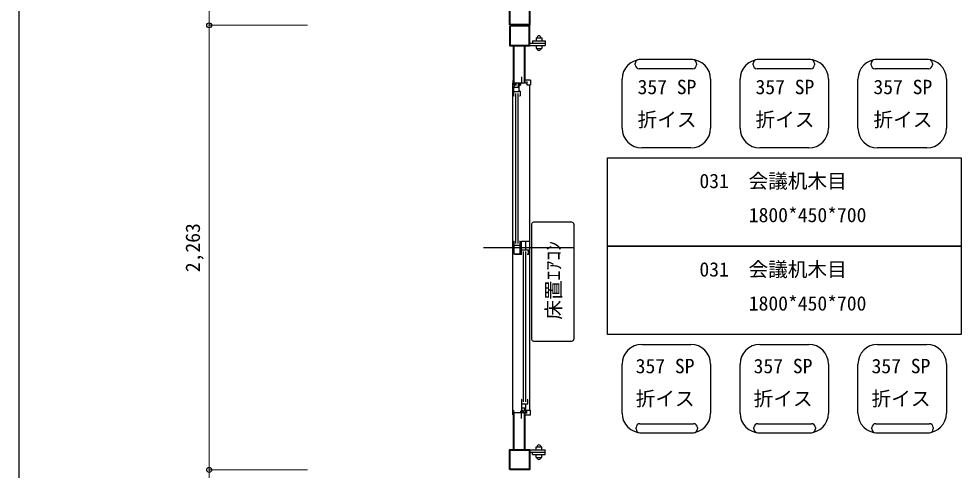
# Model space of a CAD drawing. Units: millimetres, scale not verified. Extents: x -9739 to 9926, y -7024 to 6958.
# Drawn here: x -9739 to -4945, y -3269 to -972 of the extents above; entities that cross this region are included whole.
import ezdxf
from ezdxf.enums import TextEntityAlignment as Align

# ---------------------------------------------------------------- set-up
doc = ezdxf.new("R2010")
doc.units = ezdxf.units.MM
doc.header["$LTSCALE"] = 50
doc.header["$PDMODE"] = 32
doc.header["$PDSIZE"] = 25
for name, color, linetype, lineweight in [('0-0', 7, 'Continuous', 25), ('0-1', 7, 'Continuous', 25), ('0-3', 7, 'Continuous', 25), ('0-4', 7, 'Continuous', 25)]:
    doc.layers.add(name, color=color, linetype=linetype, lineweight=lineweight)
doc.styles.add('ＭＳ ゴシック', font='')
doc.styles.get('ＭＳ ゴシック').set_extended_font_data('MS Gothic')

msp = doc.modelspace()

# ---------------------------------------------------------------- linework, layer by layer
at = {"layer": '0-0'}
msp.add_line((-9739.2, 6958.36), (-9739.2, -6317.92), dxfattribs=at)
at = {"layer": '0-1', "color": 4, "lineweight": 18}
for p, q in [((-8770.72, -1004.8), (-8770.72, 1258.2)), ((-8770.72, -1004.8), (-8270.72, -1004.8)), ((-8770.72, -3267.8), (-8770.72, -1004.8)), ((-8770.72, -1004.8), (-8270.72, -1004.8)), ((-8770.72, -3267.8), (-8270.72, -3267.8)), ((-8770.72, -5528.3), (-8770.72, -3267.8)), ((-8770.72, -3267.8), (-8270.72, -3267.8))]:
    msp.add_line(p, q, dxfattribs=at)
at = {"layer": '0-1'}
for p, q in [((-7140.72, -1095.3), (-7060.72, -1095.3)), ((-7125.72, -1083.3), (-7060.72, -1083.3)), ((-7125.72, -1083.3), (-7125.72, -1095.3)), ((-7107.22, -1068.3), (-7079.22, -1068.3)), ((-7107.22, -1068.3), (-7107.22, -1083.3)), ((-7079.22, -1068.3), (-7079.22, -1083.3)), ((-7060.72, -1083.3), (-7060.72, -1107.3)), ((-7140.72, -1107.3), (-7060.72, -1107.3)), ((-7107.22, -1107.3), (-7107.22, -1122.3)), ((-7107.22, -1122.3), (-7079.22, -1122.3)), ((-7079.22, -1107.3), (-7079.22, -1122.3)), ((-7182.47, -1266.3), (-7182.47, -1297.3)), ((-7182.47, -1291.3), (-7179.47, -1291.3)), ((-7135.72, -1283.3), (-7165.72, -1283.3)), ((-7155.47, -1291.3), (-7155.47, -1308.3)), ((-7135.72, -1283.3), (-7135.72, -1308.3)), ((-7228.47, -1300.8), (-7224.97, -1297.3)), ((-7228.47, -1300.8), (-7228.47, -2971.8)), ((-7221.22, -1297.3), (-7221.22, -1307.3)), ((-7221.22, -1307.3), (-7219.72, -1307.3)), ((-7216.72, -1307.36), (-7220.72, -1318.29)), ((-7220.72, -1363.3), (-7220.72, -1318.29)), ((-7220.72, -1320), (-7195.22, -1320)), ((-7220.72, -1341.75), (-7195.22, -1341.75)), ((-7216.72, -1307.36), (-7216.72, -1300.3)), ((-7216.72, -1300.3), (-7213.72, -1300.3)), ((-7216.72, -1307.3), (-7213.72, -1307.3)), ((-7213.72, -1300.3), (-7213.72, -1302.3)), ((-7213.72, -1305.3), (-7213.72, -1307.3)), ((-7209.22, -1305.28), (-7209.22, -1297.3)), ((-7208.72, -1310.3), (-7209.22, -1305.31)), ((-7199.42, -1303.3), (-7199.42, -1320)), ((-7199.42, -1303.3), (-7195.22, -1303.3)), ((-7195.22, -1303.3), (-7195.22, -1341.75)), ((-7195.22, -1318.3), (-7195.22, -1340.8)), ((-7190.22, -1340.8), (-7195.22, -1340.8)), ((-7191.72, -1297.3), (-7191.72, -1309.8)), ((-7191.72, -1309.8), (-7187.72, -1309.8)), ((-7187.72, -1297.3), (-7187.72, -1309.8)), ((-7155.47, -1308.3), (-7140.47, -1308.3)), ((-7140.47, -1308.3), (-7140.47, -2964.3)), ((-7140.47, -1308.3), (-7135.72, -1308.3)), ((-7220.72, -1363.3), (-7218.72, -1363.3)), ((-7211.72, -1351.3), (-7211.72, -2115.8)), ((-7199.72, -1351.3), (-7199.72, -2115.8)), ((-7191.32, -1363.3), (-7192.72, -1363.3)), ((-7192.42, -1363.3), (-7189.22, -1363.3)), ((-7220.72, -2103.8), (-7220.72, -2168.8)), ((-7220.72, -2103.8), (-7218.72, -2103.8)), ((-7191.32, -2103.8), (-7192.72, -2103.8)), ((-7192.42, -2103.8), (-7189.22, -2103.8)), ((-7189.22, -2168.8), (-7189.22, -2103.8)), ((-7181.72, -2103.8), (-7140.22, -2103.8)), ((-7181.72, -2168.8), (-7181.72, -2103.8)), ((-7161.97, -2103.8), (-7161.97, -2147.8)), ((-7140.22, -2168.8), (-7140.22, -2103.8)), ((-7375.15, -2136.3), (-6915.13, -2136.3)), ((-7189.22, -2125.6), (-7220.72, -2125.6)), ((-7187.32, -2160.8), (-7187.32, -2152.5)), ((-7181.72, -2152.5), (-7187.32, -2152.5)), ((-7183.72, -2155.8), (-7183.72, -2168.8)), ((-7181.72, -2147.8), (-7146.52, -2147.8)), ((-7172.72, -2156.8), (-7172.72, -2921.3)), ((-7160.72, -2156.8), (-7160.72, -2921.3)), ((-7146.52, -2168.8), (-7146.52, -2147.8)), ((-7183.72, -2168.8), (-7220.72, -2168.8)), ((-7215.42, -2168.8), (-7184.22, -2168.8)), ((-7181.72, -2168.8), (-7179.72, -2168.8)), ((-7153.72, -2168.8), (-7140.22, -2168.8)), ((-7181.72, -2909.3), (-7181.72, -2972.3)), ((-7179.72, -2909.3), (-7181.72, -2909.3)), ((-7152.32, -2909.3), (-7153.72, -2909.3)), ((-7153.42, -2909.3), (-7150.22, -2909.3)), ((-7150.22, -2931.8), (-7150.22, -2909.3)), ((-7228.47, -2971.8), (-7224.97, -2975.3)), ((-7185.62, -2975.3), (-7185.62, -2967.3)), ((-7181.72, -2930.85), (-7160.22, -2930.85)), ((-7181.72, -2952.05), (-7160.22, -2952.05)), ((-7181.72, -2965.3), (-7178.72, -2965.3)), ((-7181.72, -2972.3), (-7178.72, -2972.3)), ((-7178.72, -2967.3), (-7178.72, -2965.3)), ((-7178.72, -2972.3), (-7178.72, -2970.3)), ((-7174.22, -2967.3), (-7173.72, -2962.3)), ((-7174.22, -2967.3), (-7174.22, -2975.3)), ((-7164.42, -2969.3), (-7164.42, -2952.05)), ((-7164.42, -2969.3), (-7160.22, -2969.3)), ((-7160.22, -2969.3), (-7160.22, -2930.85)), ((-7160.22, -2931.8), (-7150.22, -2931.8)), ((-7155.47, -2981.3), (-7155.47, -2964.3)), ((-7155.47, -2964.3), (-7140.47, -2964.3)), ((-7140.47, -2964.3), (-7135.72, -2964.3)), ((-7135.72, -2989.3), (-7135.72, -2964.3)), ((-7225.47, -2986.6), (-7225.47, -2975.3)), ((-7225.47, -2975.3), (-7155.47, -2975.3)), ((-7182.47, -3006.3), (-7182.47, -2975.3)), ((-7182.47, -2981.3), (-7179.47, -2981.3)), ((-7135.72, -2989.3), (-7165.72, -2989.3)), ((-7107.22, -3150.3), (-7079.22, -3150.3)), ((-7107.22, -3165.3), (-7107.22, -3150.3)), ((-7079.22, -3165.3), (-7079.22, -3150.3)), ((-7140.72, -3165.3), (-7060.72, -3165.3)), ((-7140.72, -3177.3), (-7060.72, -3177.3)), ((-7125.72, -3189.3), (-7125.72, -3177.3)), ((-7125.72, -3189.3), (-7060.72, -3189.3)), ((-7107.22, -3204.3), (-7107.22, -3189.3)), ((-7107.22, -3204.3), (-7079.22, -3204.3)), ((-7079.22, -3204.3), (-7079.22, -3189.3)), ((-7060.72, -3189.3), (-7060.72, -3165.3))]:
    msp.add_line(p, q, dxfattribs=at)
at = {"layer": '0-1', "color": 2, "lineweight": 40}
for p, q in [((-7220.72, -1297.3), (-7220.72, -1107.3)), ((-7165.72, -1297.3), (-7165.72, -1107.3)), ((-7220.72, -3165.3), (-7220.72, -2975.3)), ((-7165.72, -3165.3), (-7165.72, -2975.3))]:
    msp.add_line(p, q, dxfattribs=at)
for points in [[(-7240.72, -1002.3), (-7240.72, -902.3), (-7140.72, -902.3), (-7140.72, -1002.3)], [(-7240.72, -1007.3), (-7240.72, -1107.3), (-7140.72, -1107.3), (-7140.72, -1007.3)], [(-7240.72, -3265.3), (-7240.72, -3165.3), (-7140.72, -3165.3), (-7140.72, -3265.3)]]:
    msp.add_lwpolyline(points, close=True, dxfattribs=at)
at = {"layer": '0-1'}
for points in [[(-7225.47, -1286), (-7225.47, -1297.3), (-7155.47, -1297.3)], [(-7194.72, -1340.8), (-7189.22, -1340.8), (-7189.22, -1363.3)], [(-7221.22, -2975.3), (-7221.22, -2965.3), (-7219.72, -2965.3)]]:
    msp.add_lwpolyline(points, dxfattribs=at)
for centre, radius, start, end in [((-7093.22, -1068.3), 10, 0, 180), ((-7093.22, -1122.3), 10, 180, 0), ((-7208.92, -1305.28), 0.3, 180, 185.71059), ((-7093.22, -3150.3), 10, 0, 180), ((-7093.22, -3204.3), 10, 179.99998, 359.99998)]:
    msp.add_arc(centre, radius, start, end, dxfattribs=at)
at = {"layer": '0-1', "color": 4}
for p in [(-8770.72, -1004.8), (-8770.72, -1004.8), (-8770.72, -3267.8)]:
    msp.add_point(p, dxfattribs=at)
at = {"layer": '0-3'}
for p, q in [((-6925.55, -2007.23), (-7120.55, -2007.23)), ((-7130.55, -2017.23), (-7130.55, -2602.23)), ((-6915.55, -2017.23), (-6915.55, -2602.23)), ((-7120.55, -2612.23), (-6925.55, -2612.23))]:
    msp.add_line(p, q, dxfattribs=at)
for centre, start, end in [((-7120.55, -2017.23), 90, 180), ((-6925.55, -2017.23), 0, 90), ((-7120.55, -2602.23), 180, 270), ((-6925.55, -2602.23), 270, 0)]:
    msp.add_arc(centre, 10, start, end, dxfattribs=at)
at = {"layer": '0-4'}
for p, q in [((-6311.01, -1178.99), (-6583.28, -1178.99)), ((-5711.01, -1178.99), (-5983.28, -1178.99)), ((-5111.01, -1178.99), (-5383.28, -1178.99)), ((-6603.28, -1205.56), (-6603.28, -1198.99)), ((-6311.01, -1225.56), (-6583.28, -1225.56)), ((-6291.01, -1198.99), (-6291.01, -1205.56)), ((-6003.28, -1205.56), (-6003.28, -1198.99)), ((-5711.01, -1225.56), (-5983.28, -1225.56)), ((-5691.01, -1198.99), (-5691.01, -1205.56)), ((-5403.28, -1205.56), (-5403.28, -1198.99)), ((-5111.01, -1225.56), (-5383.28, -1225.56)), ((-5091.01, -1198.99), (-5091.01, -1205.56)), ((-6670.03, -1528.99), (-6670.03, -1278.99)), ((-6220.03, -1278.99), (-6220.03, -1528.99)), ((-6070.03, -1528.99), (-6070.03, -1278.99)), ((-5620.03, -1278.99), (-5620.03, -1528.99)), ((-5470.03, -1528.99), (-5470.03, -1278.99)), ((-5020.03, -1278.99), (-5020.03, -1528.99)), ((-6320.04, -1628.99), (-6570.04, -1628.99)), ((-5720.04, -1628.99), (-5970.04, -1628.99)), ((-5120.04, -1628.99), (-5370.04, -1628.99)), ((-6570.03, -2628.99), (-6320.03, -2628.99)), ((-5970.03, -2628.99), (-5720.03, -2628.99)), ((-5370.03, -2628.99), (-5120.03, -2628.99)), ((-6670.03, -2978.99), (-6670.03, -2728.99)), ((-6220.03, -2728.99), (-6220.03, -2978.99)), ((-6070.03, -2978.99), (-6070.03, -2728.99)), ((-5620.03, -2728.99), (-5620.03, -2978.99)), ((-5470.03, -2978.99), (-5470.03, -2728.99)), ((-5020.03, -2728.99), (-5020.03, -2978.99)), ((-6599.06, -3058.99), (-6599.06, -3052.42)), ((-6579.06, -3032.42), (-6306.79, -3032.42)), ((-6286.79, -3052.42), (-6286.79, -3058.99)), ((-5999.06, -3058.99), (-5999.06, -3052.42)), ((-5979.06, -3032.42), (-5706.79, -3032.42)), ((-5686.79, -3052.42), (-5686.79, -3058.99)), ((-5399.06, -3058.99), (-5399.06, -3052.42)), ((-5379.06, -3032.42), (-5106.79, -3032.42)), ((-5086.79, -3052.42), (-5086.79, -3058.99)), ((-6579.06, -3078.99), (-6306.79, -3078.99)), ((-5979.06, -3078.99), (-5706.79, -3078.99)), ((-5379.06, -3078.99), (-5106.79, -3078.99))]:
    msp.add_line(p, q, dxfattribs=at)
for points in [[(-6745.03, -2128.99), (-6745.03, -1678.99), (-4945.03, -1678.99), (-4945.03, -2128.99)], [(-6745.03, -2578.99), (-6745.03, -2128.99), (-4945.03, -2128.99), (-4945.03, -2578.99)]]:
    msp.add_lwpolyline(points, close=True, dxfattribs=at)
for centre, radius, start, end in [((-6570.04, -1278.99), 100, 90, 180), ((-6583.28, -1198.99), 20, 90, 180), ((-6320.04, -1278.99), 100, 0, 90), ((-6311.01, -1198.99), 20, 0, 90), ((-5970.04, -1278.99), 100, 90, 180), ((-5983.28, -1198.99), 20, 90, 180), ((-5720.04, -1278.99), 100, 0, 90), ((-5711.01, -1198.99), 20, 0, 90), ((-5370.04, -1278.99), 100, 90, 180), ((-5383.28, -1198.99), 20, 90, 180), ((-5120.04, -1278.99), 100, 0, 90), ((-5111.01, -1198.99), 20, 0, 90), ((-6583.28, -1205.56), 20, 180, 270), ((-6311.01, -1205.56), 20, 270, 0), ((-5983.28, -1205.56), 20, 180, 270), ((-5711.01, -1205.56), 20, 270, 0), ((-5383.28, -1205.56), 20, 180, 270), ((-5111.01, -1205.56), 20, 270, 0), ((-6570.04, -1528.99), 100, 180, 270), ((-6320.04, -1528.99), 100, 270, 0), ((-5970.04, -1528.99), 100, 180, 270), ((-5720.04, -1528.99), 100, 270, 0), ((-5370.04, -1528.99), 100, 180, 270), ((-5120.04, -1528.99), 100, 270, 0), ((-6570.03, -2728.99), 100, 90, 180), ((-6320.03, -2728.99), 100, 0, 90), ((-5970.03, -2728.99), 100, 90, 180), ((-5720.03, -2728.99), 100, 0, 90), ((-5370.03, -2728.99), 100, 90, 180), ((-5120.03, -2728.99), 100, 0, 90), ((-6570.03, -2978.99), 100, 180, 270), ((-6320.03, -2978.99), 100, 270, 0), ((-5970.03, -2978.99), 100, 180, 270), ((-5720.03, -2978.99), 100, 270, 0), ((-5370.03, -2978.99), 100, 180, 270), ((-5120.03, -2978.99), 100, 270, 0), ((-6579.06, -3052.42), 20, 90, 180), ((-6579.06, -3058.99), 20, 180, 270), ((-6306.79, -3052.42), 20, 0, 90), ((-6306.79, -3058.99), 20, 270, 0), ((-5979.06, -3052.42), 20, 90, 180), ((-5979.06, -3058.99), 20, 180, 270), ((-5706.79, -3052.42), 20, 0, 90), ((-5706.79, -3058.99), 20, 270, 0), ((-5379.06, -3052.42), 20, 90, 180), ((-5379.06, -3058.99), 20, 180, 270), ((-5106.79, -3052.42), 20, 0, 90), ((-5106.79, -3058.99), 20, 270, 0)]:
    msp.add_arc(centre, radius, start, end, dxfattribs=at)

# ---------------------------------------------------------------- texts
at = {"layer": '0-1', "color": 4, "style": 'ＭＳ ゴシック'}
msp.add_text('2,263', height=73.31, rotation=90, dxfattribs=at).set_placement((-8795.72, -2261.3), align=Align.BOTTOM_LEFT)
at = {"layer": '0-3', "color": 4, "style": 'ＭＳ ゴシック'}
msp.add_text('床置ｴｱｺﾝ', height=73.31, rotation=90, dxfattribs=at).set_placement((-6959.9, -2502.84), align=Align.BOTTOM_LEFT)
at = {"layer": '0-4', "color": 4, "style": 'ＭＳ ゴシック'}
for s, p in [('357 SP', (-6591.25, -1377.25)), ('357 SP', (-5991.25, -1377.25)), ('357 SP', (-5391.25, -1377.25)), ('折イス', (-6591.25, -1543.19)), ('折イス', (-5991.25, -1543.19)), ('折イス', (-5391.25, -1543.19)), ('031\u3000会議机木目', (-6276.62, -1855.64)), ('1800*450*700', (-6025.51, -2028.82)), ('031\u3000会議机木目', (-6276.62, -2305.64)), ('1800*450*700', (-6025.51, -2478.82)), ('357 SP', (-6600.83, -2797.8)), ('357 SP', (-6000.83, -2797.8)), ('357 SP', (-5400.83, -2797.8)), ('折イス', (-6600.83, -2963.74)), ('折イス', (-6000.83, -2963.74)), ('折イス', (-5400.83, -2963.74))]:
    msp.add_text(s, height=73.31, dxfattribs=at).set_placement(p, align=Align.BOTTOM_LEFT)

doc.saveas('drawing.dxf')
